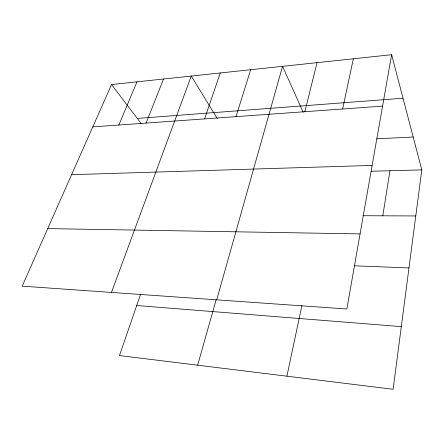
<?xml version="1.0" encoding="UTF-8"?>
<svg xmlns="http://www.w3.org/2000/svg" width="444" height="444" viewBox="0 0 444 444"><rect width="100%" height="100%" fill="white"/><g stroke="black" fill="none" stroke-linecap="round" stroke-linejoin="round"><path stroke-width="0.67" d="M391.625 54.712L346.853 309.002L22.2 286.147L111.555 84.543L391.625 54.712L421.8 169.891L393.112 389.288L119.469 355.555L140.687 294M382.789 215.812L389.965 170.746M286.902 376.196L301.909 305.594M342.629 108.996L353.352 58.786M304.839 111.705L317.044 62.654M197.652 365.196L216.178 299.617M216.7 299.839L282.545 66.328L303.169 112.193M236.014 116.633L250.671 69.725M204.601 118.887L220.274 72.96M111.455 292.43L191.253 76.052L217.271 118.531M146.115 123.077L163.514 79.01M118.848 125.025L136.974 81.835M137.285 118.437L403.024 98.235M92.785 126.895L382.567 106.138M376.74 138.811L413.186 137.018M71.601 174.686L372.133 165.412M371.251 171.245L421.8 169.891M362.903 215.729L415.778 215.951M47.708 228.605L360.073 233.91M354.257 265.784L408.98 267.948M136.719 305.516L401.304 326.629M111.555 84.543L141.048 123.388"/></g></svg>
